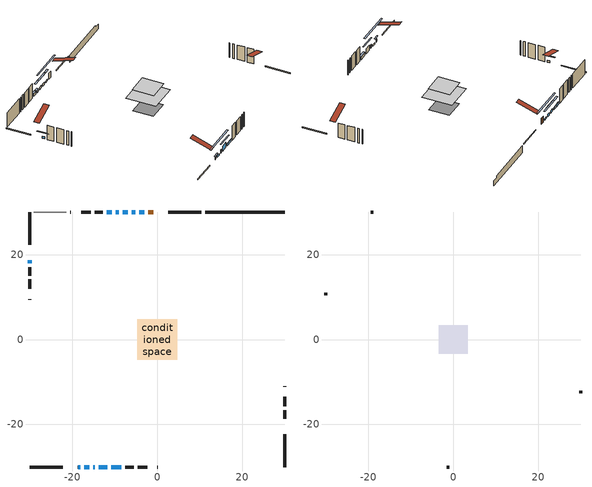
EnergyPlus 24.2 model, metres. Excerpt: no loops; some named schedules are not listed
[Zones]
conditioned space
 floor outside (Floor1 construction): -0.67,-0.67 -0.67,0.67 0.67,0.67 0.67,-0.67 z0.64
 floor adiabatic (AdiabaticFloorConstruction): -4.74,-4.74 -4.74,4.74 4.74,4.74 4.74,-4.74 z3.08
 floor foundation (Slab1 construction): -3.24,-3.24 -3.24,3.24 3.24,3.24 3.24,-3.24 z-1.65
 wall outside (RimJoist1 construction): 10.39,30.06 2.61,30.06 / -30.06,-30.06 -22.28,-30.06 / -30.06,30.06 -30.06,22.28 / 30.06,-30.06 30.06,-22.28 z0.64:0.94
 wall outside (AdiabaticWallConstruction 1): -0.99,30.06 -2.13,30.06 z0.64:2.67
 wall outside (AdiabaticWallConstruction): -18.69,-30.06 -18.15,-30.06 z0.64:1.56; -30.06,18.69 -30.06,17.97 z0.64:1.33; -3.06,30.06 -4.23,30.06 / -17.22,-30.06 -16.05,-30.06 z0.64:1.15; -15.13,-30.06 -14.72,-30.06 z0.64:1.86; -5.15,30.06 -6.05,30.06 / -6.97,30.06 -8.14,30.06 / -10.81,-30.06 -8.47,-30.06 / -10.71,30.06 -11.88,30.06 z0.64:1.48; -13.8,-30.06 -11.74,-30.06 z0.64:2.37; -9.07,30.06 -9.78,30.06 z0.64:1.3
 wall outside (Wall1 construction): -12.81,30.06 -14.77,30.06 / -7.55,-30.06 -5.58,-30.06 / -30.06,17.04 -30.06,15.08 / 30.06,-18.68 30.06,-16.72 z0.64:5.52
 wall outside (Wall2 construction): -15.7,30.06 -17.94,30.06 / -4.65,-30.06 -2.41,-30.06 / -30.06,14.15 -30.06,11.91 / 30.06,-15.79 30.06,-13.55 z0.64:5.52
 wall outside (Wall4 construction): -20.34,30.06 -20.48,30.06 / -0.02,-30.06 0.13,-30.06 / -30.06,9.52 -30.06,9.37 / 30.06,-11.15 30.06,-11.01 z0.64:5.52
 wall foundation (FoundationWall1 construction): 11.32,30.06,-1.65 11.32,30.06,0.64 28.19,30.06,0.64 28.19,30.06,0.01 30.06,30.06,0.01 30.06,30.06,-1.65
 wall adiabatic (Wall5 construction): -21.41,30.06 -29.13,30.06 z0.64:5.52
 window (WindowConstruction 7): -18.68,-30.06 -18.15,-30.06 z0.64:1.55
 window (WindowConstruction 6): -30.06,18.68 -30.06,17.97 z0.64:1.33
 window (WindowConstruction 9): -3.06,30.06 -4.23,30.06 z0.64:1.15
 window (WindowConstruction 10): -17.22,-30.06 -16.05,-30.06 z0.64:1.15
 window (WindowConstruction 8): -15.12,-30.06 -14.72,-30.06 z0.64:1.86
 window (WindowConstruction): -5.16,30.06 -6.05,30.06 z0.64:1.48
 window (WindowConstruction 1): -13.8,-30.06 -11.74,-30.06 z0.64:2.37
 window (WindowConstruction 2): -6.98,30.06 -8.14,30.06 z0.64:1.48
 window (WindowConstruction 3): -10.81,-30.06 -8.47,-30.06 z0.64:1.48
 window (WindowConstruction 4): -9.07,30.06 -9.78,30.06 z0.64:1.3
 window (WindowConstruction 5): -10.71,30.06 -11.88,30.06 z0.64:1.48
 door (Door): -0.99,30.06 -2.13,30.06 z0.64:2.67
 ceiling adiabatic (AdiabaticFloorConstruction): 4.74,-4.74 4.74,4.74 -4.74,4.74 -4.74,-4.74 z3.08
attic - vented
 floor to conditioned space (Floor2 construction Reversed): -3.39,-3.39 -3.39,3.39 3.39,3.39 3.39,-3.39 z5.52
 wall outside (Wall3 construction): -18.87,30.06 -19.41,30.06 / -1.48,-30.06 -0.95,-30.06 / -30.06,10.98 -30.06,10.44 / 30.06,-12.62 30.06,-12.08 z0.64:5.52
 roof outside (Roof1 construction): -0.06,30.06,5.52 -0.06,23.46,7.72 1.68,23.46,7.72 1.68,30.06,5.52; -19.61,-30.06,5.52 -19.61,-23.46,7.72 -21.35,-23.46,7.72 -21.35,-30.06,5.52; -30.06,19.61,5.52 -23.46,19.61,7.72 -23.46,21.35,7.72 -30.06,21.35,5.52; 30.06,-19.61,5.52 23.46,-19.61,7.72 23.46,-21.35,7.72 30.06,-21.35,5.52
shading: -17.54,-30.06 -19.29,-30.06 -19.29,-30.36 -17.54,-30.36 z2.16; -30.06,16.45 -30.06,20.2 -30.36,20.2 -30.36,16.45 z2.85; -9.31,30.06 2.02,30.06 2.02,30.47 -9.31,30.47 z6.23; -10.97,-30.06 -22.3,-30.06 -22.3,-30.47 -10.97,-30.47 z6.23; -8.69,30.06 -2.52,30.06 -2.52,30.47 -8.69,30.47 z4.12; -10.22,-30.06 -15.32,-30.06 -15.32,-30.36 -10.22,-30.36 z3.89; -10.78,30.06 -4.34,30.06 -4.34,30.47 -10.78,30.47 z4.12; -8.33,-30.06 -10.96,-30.06 -10.96,-30.67 -8.33,-30.67 z1.63; -9.93,30.06 -8.92,30.06 -8.92,30.67 -9.93,30.67 z1.45; -12.03,30.06 -10.56,30.06 -10.56,30.67 -12.03,30.67 z1.63
[Building]
Building 1: Terrain=Suburbs
[Site:Location]
Halifax Intl AP_NS: Latitude {deg}=44.88; Longitude {deg}=-63.51; Time Zone {hr}=-4; Elevation {m}=145; Keep Site Location Information=Yes
[Site:GroundTemperature:Shallow]
3.15511, 1.33576, 1.19006, 2.05344, 5.51939, 8.9692, 11.96, 13.8546, 14.0156, 12.4746, 9.56009, 6.2161
[Site:WaterMainsTemperature]
Calculation Method=Schedule; Temperature Schedule=mains temperature schedule
[Material] Roughness=Rough; Thermal Absorptance=0.9
Name | Thickness {m} | Conductivity {W/m-K} | Density {kg/m3} | Specific Heat {J/kg-K} | Solar Absorptance | Visible Absorptance
asphalt or fiberglass shingles | 0.00635 | 0.162714 | 1121.4 | 1465.45 | 0.4 | 0.4
ceiling loosefill ins | 0.169333 | 0.0480833 | 16.02 | 1046.75 | 0.7 | 0.7
ceiling stud and cavity | 0.1397 | 0.294931 | 65.682 | 1177.47 | 0.7 | 0.7
concrete 4.0 in. | 0.1016 | 1.803125 | 2242.8 | 837.4 | 0.7 | 0.7
concrete 8.0 in. | 0.2032 | 1.803125 | 2242.8 | 837.4 | 0.7 | 0.7
door material | 0.04445 | 0.053851 | 512.64 | 1214.23 | 0.7 | 0.7
exterior vertical ins | 0.00617328 | 0.029427 | 32.04 | 1214.23 | 0.7 | 0.7
floor covering | 0.0127 | 0.0433444 | 54.468 | 1339.84 | 0.6 | 0.6
floor rigid ins; wall rigid ins | 0.051816 | 0.029427 | 32.04 | 1214.23 | 0.7 | 0.7
floor rigid ins 1; wall rigid ins 2 | 0.512978 | 0.029427 | 32.04 | 1214.23 | 0.7 | 0.7
floor stud and cavity | 0.1397 | 0.498361 | 92.3553 | 1139.71 | 0.7 | 0.7
floor stud and cavity 1 | 0.1397 | 1.75129 | 37.0049 | 1207.88 | 0.7 | 0.7
furniture material conditioned space 1 | 0.1524 | 0.115458 | 640.8 | 1214.23 | 0.6 | 0.6
gypsum board | 0.0127 | 0.160291 | 801 | 837.4 | 0.6 | 0.6
gypsum board 1 | 0.0127 | 0.160291 | 801 | 837.4 | 0.7 | 0.7
osb sheathing 0.5 in. | 0.0127 | 0.115458 | 512.64 | 1214.23 | 0.7 | 0.7
osb sheathing 0.75 in. | 0.01905 | 0.115458 | 512.64 | 1214.23 | 0.7 | 0.7
osb sheathing 2.0 in. | 0.0508 | 0.115458 | 512.64 | 1214.23 | 0.7 | 0.7
rim joist stud and cavity | 0.0508 | 0.0281579 | 125.044 | 1163.47 | 0.6 | 0.6
wall rigid ins 1 | 0.051816 | 0.029427 | 32.04 | 1214.23 | 0.4 | 0.4
wall stud and cavity | 0.1397 | 0.217369 | 139.0536 | 1170.24 | 0.7 | 0.7
wall stud and cavity 1 | 0.1397 | 0.216185 | 139.0536 | 1170.24 | 0.7 | 0.7
wall stud and cavity 2 | 0.0889 | 6.1454 | 50.32683 | 1063.81 | 0.6 | 0.6
wall stud and cavity 3 | 0.1397 | 0.109313 | 139.0536 | 1170.24 | 0.7 | 0.7
wall stud and cavity 4 | 0.1397 | 0.172647 | 139.0536 | 1170.24 | 0.7 | 0.7
wall stud and cavity 5 | 0.0889 | 0.380278 | 52.3479 | 1209.89 | 0.7 | 0.7
wall stud and cavity 6 | 0.0889 | 0.391764 | 83.0341 | 1211.67 | 0.7 | 0.7
wood siding | 0.0254 | 0.102417 | 544.68 | 1172.36 | 0.4 | 0.4
wood siding 1 | 0.00254 | 0.102417 | 544.68 | 1172.36 | 0.4 | 0.4
wood siding 2; wood siding 3; wood siding 4 | 0.0254 | 0.102417 | 544.68 | 1172.36 | 0.7 | 0.7
[WindowMaterial:SimpleGlazingSystem]
Name | U-Factor {W/m2-K} | Solar Heat Gain Coefficient
WindowMaterial | 3.03092 | 0.49
WindowMaterial 1 | 2.88499 | 0.7
WindowMaterial 2 | 3.003662 | 0.53
WindowMaterial 3 | 3.06158 | 0.44
WindowMaterial 4 | 3.06101 | 0.44
WindowMaterial 5 | 2.99117 | 0.59
WindowMaterial 6 | 3.03376 | 0.46
[Construction]
AdiabaticFloorConstruction: floor stud and cavity 1, floor rigid ins 1, osb sheathing 0.75 in., floor covering
AdiabaticWallConstruction: wood siding 3, wall rigid ins 2, wall stud and cavity 5, gypsum board
AdiabaticWallConstruction 1: wood siding 4, wall rigid ins 2, wall stud and cavity 5, gypsum board
Door: door material
Floor1 construction: floor stud and cavity, floor rigid ins, osb sheathing 0.75 in., floor covering
Floor2 construction Reversed: gypsum board, ceiling stud and cavity, ceiling loosefill ins
FoundationWall1 construction: concrete 8.0 in., gypsum board 1
furniture construction conditioned space 1: furniture material conditioned space 1
PartitionWallConstruction: gypsum board, wall stud and cavity 6, gypsum board
RimJoist1 construction: wood siding 2, osb sheathing 2.0 in., rim joist stud and cavity
Roof1 construction: asphalt or fiberglass shingles
Slab1 construction: concrete 4.0 in.
Wall1 construction: wood siding, wall rigid ins, osb sheathing 0.5 in., wall stud and cavity, gypsum board
Wall2 construction: wood siding, wall rigid ins, osb sheathing 0.5 in., wall stud and cavity 1, gypsum board
Wall3 construction: wood siding 1, wall stud and cavity 2
Wall4 construction: wood siding, osb sheathing 0.5 in., wall stud and cavity 3, gypsum board
Wall5 construction: wall rigid ins 1, osb sheathing 0.5 in., wall stud and cavity 4, gypsum board
WindowConstruction: WindowMaterial
WindowConstruction 1: WindowMaterial 1
WindowConstruction 10; WindowConstruction 9: WindowMaterial 6
WindowConstruction 2; WindowConstruction 3; WindowConstruction 5: WindowMaterial 2
WindowConstruction 4: WindowMaterial 3
WindowConstruction 6: WindowMaterial 4
WindowConstruction 7; WindowConstruction 8: WindowMaterial 5
[Zone] Multiplier=1; Part of Total Floor Area=Yes
Name | Volume {m3}
attic - vented | 16.3842
conditioned space | 337.6
[Space]
Name | Zone | Volume {m3}
attic - vented 1 | attic - vented | 16.3842
conditioned space 1 | conditioned space | 337.6
[ZoneInfiltration:EffectiveLeakageArea]
infil attic - vented 1: Zone or Space=attic - vented 1; Schedule=Always On Discrete; Effective Air Leakage Area {cm2}=1643.82; Stack Coefficient=0.000492064; Wind Coefficient=1.49876e-05
[ZoneMixing]
whole house fan mix: Zone or Space=attic - vented; Schedule=Always On Continuous; Design Flow Rate Calculation Method=Flow/Zone; Design Flow Rate {m3/s}=0; Source Zone or Space=conditioned space
[SurfaceProperty:ExposedFoundationPerimeter]
Slab1: Exposed Perimeter Calculation Method=TotalExposedPerimeter; Total Exposed Perimeter {m}=18.745
[InternalMass] Zone or ZoneList=conditioned space; Space or SpaceList=conditioned space 1
Name | Construction | Surface Area {m2}
furniture mass conditioned space 1 | furniture construction conditioned space 1 | 53.5479
partition wall mass | PartitionWallConstruction | 133.87
[Lights]
interior lighting: Zone or ZoneList or Space or SpaceList=conditioned space 1; Schedule=interior lighting schedule; Design Level Calculation Method=LightingLevel; Lighting Level {W}=343.2; Return Air Fraction=0; Fraction Radiant=0.6; Fraction Visible=0.2; Fraction Replaceable=1
[People]
occupants: Zone or ZoneList or Space or SpaceList=conditioned space 1; Number of People Schedule=occupants schedule; Number of People Calculation Method=People; Number of People=3; Fraction Radiant=0.314171; Sensible Heat Fraction=0.56303; Activity Level Schedule=occupants activity schedule; Carbon Dioxide Generation Rate {m3/s-W}=0; Enable ASHRAE 55 Comfort Warnings=No; Mean Radiant Temperature Calculation Type=EnclosureAveraged
[ElectricEquipment] Zone or ZoneList or Space or SpaceList=conditioned space 1; Design Level Calculation Method=EquipmentLevel
Name | Schedule | Design Level {W} | Fraction Latent | Fraction Radiant | Fraction Lost
clothes dryer | clothes dryer schedule | 140.772 | 0.015 | 0.081 | 0.85
clothes washer | clothes washer schedule | 32.1985 | 0.03 | 0.162 | 0.7
cooking range | cooking range schedule | 208.969 | 0.08 | 0.432 | 0.2
dishwasher | dishwasher schedule | 66.8632 | 0.3 | 0.18 | 0.4
fridge | fridge schedule | 72.9452 | 0 | 0.6 | 0
mech vent house fan | mech vent house fan schedule | 0 | 0 | 0 | 1
mech vent house fan cfis | mech vent house fan cfis schedule | 0 | 0 | 0 | 0
misc plug loads | misc plug loads schedule | 494.7 | 0.045 | 0.513 | 0.1
whole house fan | Always On Discrete | 0 | 0 | 0 | 1
[OtherEquipment] Zone or ZoneList or Space or SpaceList=conditioned space 1; Design Level Calculation Method=EquipmentLevel
Name | Fuel Type | Schedule | Design Level {W} | Fraction Latent | Fraction Radiant | Fraction Lost
clothes dryer 1 | Electricity | clothes dryer schedule | 0 | 0.015 | 0.081 | 0.85
cooking range 1 | Electricity | cooking range schedule | 0 | 0.08 | 0.432 | 0.2
general water use latent | None | general water use schedule | 59.3978 | 1 | 0 | 0
general water use sensible | None | general water use schedule | -58.539 | 0 | 0.6 | 0
mech vent house fan latent load | None | Always On Discrete | 0 | 1 | 0 | 0
mech vent house fan sensible load | None | Always On Discrete | 0 | 0 | 0 | 0
water heater energy adjustment1 | Electricity | Always On Discrete | 0.01 | 0 | 0 | 1
[ZoneInfiltration:DesignFlowRate] Zone or ZoneList or Space or SpaceList=conditioned space 1; Schedule=Always On Discrete; Design Flow Rate Calculation Method=Flow/Zone; Design Flow Rate {m3/s}=0
infil flow; natural vent flow; whole house fan flow
[ZoneControl:Thermostat]
conditioned space Thermostat: Zone or ZoneList=conditioned space; Control Type Schedule=conditioned space Thermostat Schedule; Control 1=conditioned space temperature setpoint; Temperature Difference Between Cutout And Setpoint {deltaC}=0
[ZoneHVAC:Baseboard:Convective:Electric]
electric baseboard: Availability Schedule=Always On Discrete; Heating Design Capacity {W}=7866.03; Efficiency=1
[Zone equipment]
conditioned space: electric baseboard
[Foundation:Kiva]
Foundation Kiva 1: Initial Indoor Air Temperature {C}=21.1111; Wall Height Above Grade {m}=0.639989; Wall Depth Below Slab {m}=0.2032; Custom Block Material Name 1=exterior vertical ins; Custom Block Depth 1 {m}=2.28999; Custom Block X Position 1 {m}=0.2159; Custom Block Z Position 1 {m}=0
[Foundation:Kiva:Settings]
Soil Conductivity {W/m-K}=0.849921; Soil Density {kg/m3}=1842.3; Soil Specific Heat {J/kg-K}=418.7; Ground Solar Absorptivity=0.9; Ground Thermal Absorptivity=0.9; Ground Surface Roughness {m}=0.03; Far-Field Width {m}=40; Deep-Ground Boundary Condition=ZeroFlux; Deep-Ground Depth {m}=40; Minimum Cell Dimension {m}=0.2; Maximum Cell Growth Coefficient=3; Simulation Timestep=Timestep
[Exterior:Lights]
exterior lighting: Schedule=exterior lighting schedule; Design Level {W}=75.6
[EnergyManagementSystem:GlobalVariable]
infil_program_Qfan
infil_program_Qinf
natural_vent_program_Qnv
natural_vent_program_Qwhf
[EnergyManagementSystem:Sensor]
Name | Output:Variable or Output:Meter Index Key | Output:Variable or Output:Meter
airflow_gain | infil flow | Infiltration Sensible Heat Gain Energy
airflow_gain_1 | natural vent flow | Infiltration Sensible Heat Gain Energy
airflow_gain_2 | whole house fan flow | Infiltration Sensible Heat Gain Energy
airflow_loss | infil flow | Infiltration Sensible Heat Loss Energy
airflow_loss_1 | natural vent flow | Infiltration Sensible Heat Loss Energy
airflow_loss_2 | whole house fan flow | Infiltration Sensible Heat Loss Energy
clg_load_cond |  | Cooling:EnergyTransfer:Zone:CONDITIONED SPACE
clg_sp_s; clg_sp_s_1 | cooling setpoint | Schedule Value
clothes_dryer_exhaust_0_sch_s | clothes dryer exhaust 0 schedule | Schedule Value
conditioned_space_clg_unmet_s | conditioned space | Zone Cooling Setpoint Not Met Time
conditioned_space_htg_unmet_s | conditioned space | Zone Heating Setpoint Not Met Time
cool_season | cooling season schedule | Schedule Value
fridge_tin_s | conditioned space | Zone Mean Air Temperature
htg_load_cond |  | Heating:EnergyTransfer:Zone:CONDITIONED SPACE
htg_sp_s; htg_sp_s_1 | heating setpoint | Schedule Value
ig_ee_conv | clothes dryer | Electric Equipment Convective Heating Energy
ig_ee_conv_2 | cooking range | Electric Equipment Convective Heating Energy
ig_ee_conv_4 | fridge | Electric Equipment Convective Heating Energy
ig_ee_conv_5 | misc plug loads | Electric Equipment Convective Heating Energy
ig_ee_conv_6 | whole house fan | Electric Equipment Convective Heating Energy
ig_ee_rad | clothes dryer | Electric Equipment Radiant Heating Energy
ig_ee_rad_2 | cooking range | Electric Equipment Radiant Heating Energy
ig_ee_rad_4 | fridge | Electric Equipment Radiant Heating Energy
ig_ee_rad_5 | misc plug loads | Electric Equipment Radiant Heating Energy
ig_ee_rad_6 | whole house fan | Electric Equipment Radiant Heating Energy
ig_lgt_conv | interior lighting | Lights Convective Heating Energy
ig_lgt_rad | interior lighting | Lights Radiant Heating Energy
ig_lgt_vis | interior lighting | Lights Visible Radiation Heating Energy
ig_oe_conv | clothes dryer 1 | Other Equipment Convective Heating Energy
ig_oe_conv_1 | cooking range 1 | Other Equipment Convective Heating Energy
ig_oe_conv_2 | general water use latent | Other Equipment Convective Heating Energy
ig_oe_conv_3 | general water use sensible | Other Equipment Convective Heating Energy
ig_oe_conv_4 | water heater energy adjustment1 | Other Equipment Convective Heating Energy
ig_oe_rad | clothes dryer 1 | Other Equipment Radiant Heating Energy
ig_oe_rad_1 | cooking range 1 | Other Equipment Radiant Heating Energy
ig_oe_rad_2 | general water use latent | Other Equipment Radiant Heating Energy
ig_oe_rad_3 | general water use sensible | Other Equipment Radiant Heating Energy
ig_oe_rad_4 | water heater energy adjustment1 | Other Equipment Radiant Heating Energy
ig_ppl_conv | occupants | People Convective Heating Energy
ig_ppl_rad | occupants | People Radiant Heating Energy
im_conv | furniture mass conditioned space 1 | Surface Inside Face Convection Heat Gain Energy
im_conv_1 | partition wall mass | Surface Inside Face Convection Heat Gain Energy
im_ig | furniture mass conditioned space 1 | Surface Inside Face Internal Gains Radiation Heat Gain Energy
im_ig_1 | partition wall mass | Surface Inside Face Internal Gains Radiation Heat Gain Energy
im_lgt | furniture mass conditioned space 1 | Surface Inside Face Lights Radiation Heat Gain Energy
im_lgt_1 | partition wall mass | Surface Inside Face Lights Radiation Heat Gain Energy
im_sol | furniture mass conditioned space 1 | Surface Inside Face Solar Radiation Heat Gain Energy
im_sol_1 | partition wall mass | Surface Inside Face Solar Radiation Heat Gain Energy
im_surf | furniture mass conditioned space 1 | Surface Inside Face Net Surface Thermal Radiation Heat Gain Energy
im_surf_1 | partition wall mass | Surface Inside Face Net Surface Thermal Radiation Heat Gain Energy
mv_conv | mech vent house fan | Electric Equipment Convective Heating Energy
mv_conv_1 | mech vent house fan cfis | Electric Equipment Convective Heating Energy
mv_conv_2 | mech vent house fan latent load | Other Equipment Convective Heating Energy
mv_conv_3 | mech vent house fan sensible load | Other Equipment Convective Heating Energy
mv_rad | mech vent house fan | Electric Equipment Radiant Heating Energy
mv_rad_1 | mech vent house fan cfis | Electric Equipment Radiant Heating Energy
mv_rad_2 | mech vent house fan latent load | Other Equipment Radiant Heating Energy
mv_rad_3 | mech vent house fan sensible load | Other Equipment Radiant Heating Energy
natural_vent_s | natural vent schedule | Schedule Value
out_pb_s |  | Site Outdoor Air Barometric Pressure
out_wt_s |  | Site Outdoor Air Humidity Ratio
site_vw_s |  | Site Wind Speed
ss_back_out | Window1 | Surface Window Shortwave from Zone Back Out Window Heat Transfer Rate
ss_back_out_1 | Window10 | Surface Window Shortwave from Zone Back Out Window Heat Transfer Rate
ss_back_out_10 | Window9 | Surface Window Shortwave from Zone Back Out Window Heat Transfer Rate
ss_back_out_2 | Window11 | Surface Window Shortwave from Zone Back Out Window Heat Transfer Rate
ss_back_out_3 | Window12 | Surface Window Shortwave from Zone Back Out Window Heat Transfer Rate
ss_back_out_4 | Window2 | Surface Window Shortwave from Zone Back Out Window Heat Transfer Rate
ss_back_out_5 | Window3 | Surface Window Shortwave from Zone Back Out Window Heat Transfer Rate
ss_back_out_6 | Window4 | Surface Window Shortwave from Zone Back Out Window Heat Transfer Rate
ss_back_out_7 | Window5 | Surface Window Shortwave from Zone Back Out Window Heat Transfer Rate
ss_back_out_8 | Window6 | Surface Window Shortwave from Zone Back Out Window Heat Transfer Rate
ss_back_out_9 | Window8 | Surface Window Shortwave from Zone Back Out Window Heat Transfer Rate
ss_conv | Door1 | Surface Inside Face Convection Heat Gain Energy
ss_conv_1 | Window1 | Surface Inside Face Convection Heat Gain Energy
ss_conv_10 | Window8 | Surface Inside Face Convection Heat Gain Energy
ss_conv_11 | Window9 | Surface Inside Face Convection Heat Gain Energy
ss_conv_2 | Window10 | Surface Inside Face Convection Heat Gain Energy
ss_conv_3 | Window11 | Surface Inside Face Convection Heat Gain Energy
ss_conv_4 | Window12 | Surface Inside Face Convection Heat Gain Energy
ss_conv_5 | Window2 | Surface Inside Face Convection Heat Gain Energy
ss_conv_6 | Window3 | Surface Inside Face Convection Heat Gain Energy
ss_conv_7 | Window4 | Surface Inside Face Convection Heat Gain Energy
ss_conv_8 | Window5 | Surface Inside Face Convection Heat Gain Energy
ss_conv_9 | Window6 | Surface Inside Face Convection Heat Gain Energy
ss_ig | Door1 | Surface Inside Face Internal Gains Radiation Heat Gain Energy
ss_ig_1 | Window1 | Surface Inside Face Internal Gains Radiation Heat Gain Energy
ss_ig_10 | Window8 | Surface Inside Face Internal Gains Radiation Heat Gain Energy
ss_ig_11 | Window9 | Surface Inside Face Internal Gains Radiation Heat Gain Energy
ss_ig_2 | Window10 | Surface Inside Face Internal Gains Radiation Heat Gain Energy
ss_ig_3 | Window11 | Surface Inside Face Internal Gains Radiation Heat Gain Energy
ss_ig_4 | Window12 | Surface Inside Face Internal Gains Radiation Heat Gain Energy
ss_ig_5 | Window2 | Surface Inside Face Internal Gains Radiation Heat Gain Energy
ss_ig_6 | Window3 | Surface Inside Face Internal Gains Radiation Heat Gain Energy
ss_ig_7 | Window4 | Surface Inside Face Internal Gains Radiation Heat Gain Energy
ss_ig_8 | Window5 | Surface Inside Face Internal Gains Radiation Heat Gain Energy
ss_ig_9 | Window6 | Surface Inside Face Internal Gains Radiation Heat Gain Energy
ss_lgt | Door1 | Surface Inside Face Lights Radiation Heat Gain Energy
ss_sol | Door1 | Surface Inside Face Solar Radiation Heat Gain Energy
ss_surf | Door1 | Surface Inside Face Net Surface Thermal Radiation Heat Gain Energy
ss_surf_1 | Window1 | Surface Inside Face Net Surface Thermal Radiation Heat Gain Energy
ss_surf_10 | Window8 | Surface Inside Face Net Surface Thermal Radiation Heat Gain Energy
ss_surf_11 | Window9 | Surface Inside Face Net Surface Thermal Radiation Heat Gain Energy
ss_surf_2 | Window10 | Surface Inside Face Net Surface Thermal Radiation Heat Gain Energy
ss_surf_3 | Window11 | Surface Inside Face Net Surface Thermal Radiation Heat Gain Energy
ss_surf_4 | Window12 | Surface Inside Face Net Surface Thermal Radiation Heat Gain Energy
ss_surf_5 | Window2 | Surface Inside Face Net Surface Thermal Radiation Heat Gain Energy
ss_surf_6 | Window3 | Surface Inside Face Net Surface Thermal Radiation Heat Gain Energy
ss_surf_7 | Window4 | Surface Inside Face Net Surface Thermal Radiation Heat Gain Energy
ss_surf_8 | Window5 | Surface Inside Face Net Surface Thermal Radiation Heat Gain Energy
ss_surf_9 | Window6 | Surface Inside Face Net Surface Thermal Radiation Heat Gain Energy
ss_trans_in | Window1 | Surface Window Transmitted Solar Radiation Rate
ss_trans_in_1 | Window10 | Surface Window Transmitted Solar Radiation Rate
ss_trans_in_10 | Window9 | Surface Window Transmitted Solar Radiation Rate
ss_trans_in_2 | Window11 | Surface Window Transmitted Solar Radiation Rate
ss_trans_in_3 | Window12 | Surface Window Transmitted Solar Radiation Rate
ss_trans_in_4 | Window2 | Surface Window Transmitted Solar Radiation Rate
ss_trans_in_5 | Window3 | Surface Window Transmitted Solar Radiation Rate
ss_trans_in_6 | Window4 | Surface Window Transmitted Solar Radiation Rate
ss_trans_in_7 | Window5 | Surface Window Transmitted Solar Radiation Rate
ss_trans_in_8 | Window6 | Surface Window Transmitted Solar Radiation Rate
ss_trans_in_9 | Window8 | Surface Window Transmitted Solar Radiation Rate
ss_trans_out | Window1 | Surface Inside Face Initial Transmitted Diffuse Transmitted Out Window Solar Radiation Rate
ss_trans_out_1 | Window10 | Surface Inside Face Initial Transmitted Diffuse Transmitted Out Window Solar Radiation Rate
ss_trans_out_10 | Window9 | Surface Inside Face Initial Transmitted Diffuse Transmitted Out Window Solar Radiation Rate
ss_trans_out_2 | Window11 | Surface Inside Face Initial Transmitted Diffuse Transmitted Out Window Solar Radiation Rate
ss_trans_out_3 | Window12 | Surface Inside Face Initial Transmitted Diffuse Transmitted Out Window Solar Radiation Rate
ss_trans_out_4 | Window2 | Surface Inside Face Initial Transmitted Diffuse Transmitted Out Window Solar Radiation Rate
ss_trans_out_5 | Window3 | Surface Inside Face Initial Transmitted Diffuse Transmitted Out Window Solar Radiation Rate
ss_trans_out_6 | Window4 | Surface Inside Face Initial Transmitted Diffuse Transmitted Out Window Solar Radiation Rate
ss_trans_out_7 | Window5 | Surface Inside Face Initial Transmitted Diffuse Transmitted Out Window Solar Radiation Rate
ss_trans_out_8 | Window6 | Surface Inside Face Initial Transmitted Diffuse Transmitted Out Window Solar Radiation Rate
ss_trans_out_9 | Window8 | Surface Inside Face Initial Transmitted Diffuse Transmitted Out Window Solar Radiation Rate
s_conv | Floor1 | Surface Inside Face Convection Heat Gain Energy
s_conv_1 | Floor2 | Surface Inside Face Convection Heat Gain Energy
s_conv_10 | Wall1:0 | Surface Inside Face Convection Heat Gain Energy
s_conv_11 | Wall1:180 | Surface Inside Face Convection Heat Gain Energy
s_conv_12 | Wall1:270 | Surface Inside Face Convection Heat Gain Energy
s_conv_13 | Wall1:90 | Surface Inside Face Convection Heat Gain Energy
s_conv_14 | Wall2:0 | Surface Inside Face Convection Heat Gain Energy
s_conv_15 | Wall2:180 | Surface Inside Face Convection Heat Gain Energy
s_conv_16 | Wall2:270 | Surface Inside Face Convection Heat Gain Energy
s_conv_17 | Wall2:90 | Surface Inside Face Convection Heat Gain Energy
s_conv_18 | Wall4:0 | Surface Inside Face Convection Heat Gain Energy
s_conv_19 | Wall4:180 | Surface Inside Face Convection Heat Gain Energy
s_conv_2 | FoundationWall1 | Surface Inside Face Convection Heat Gain Energy
